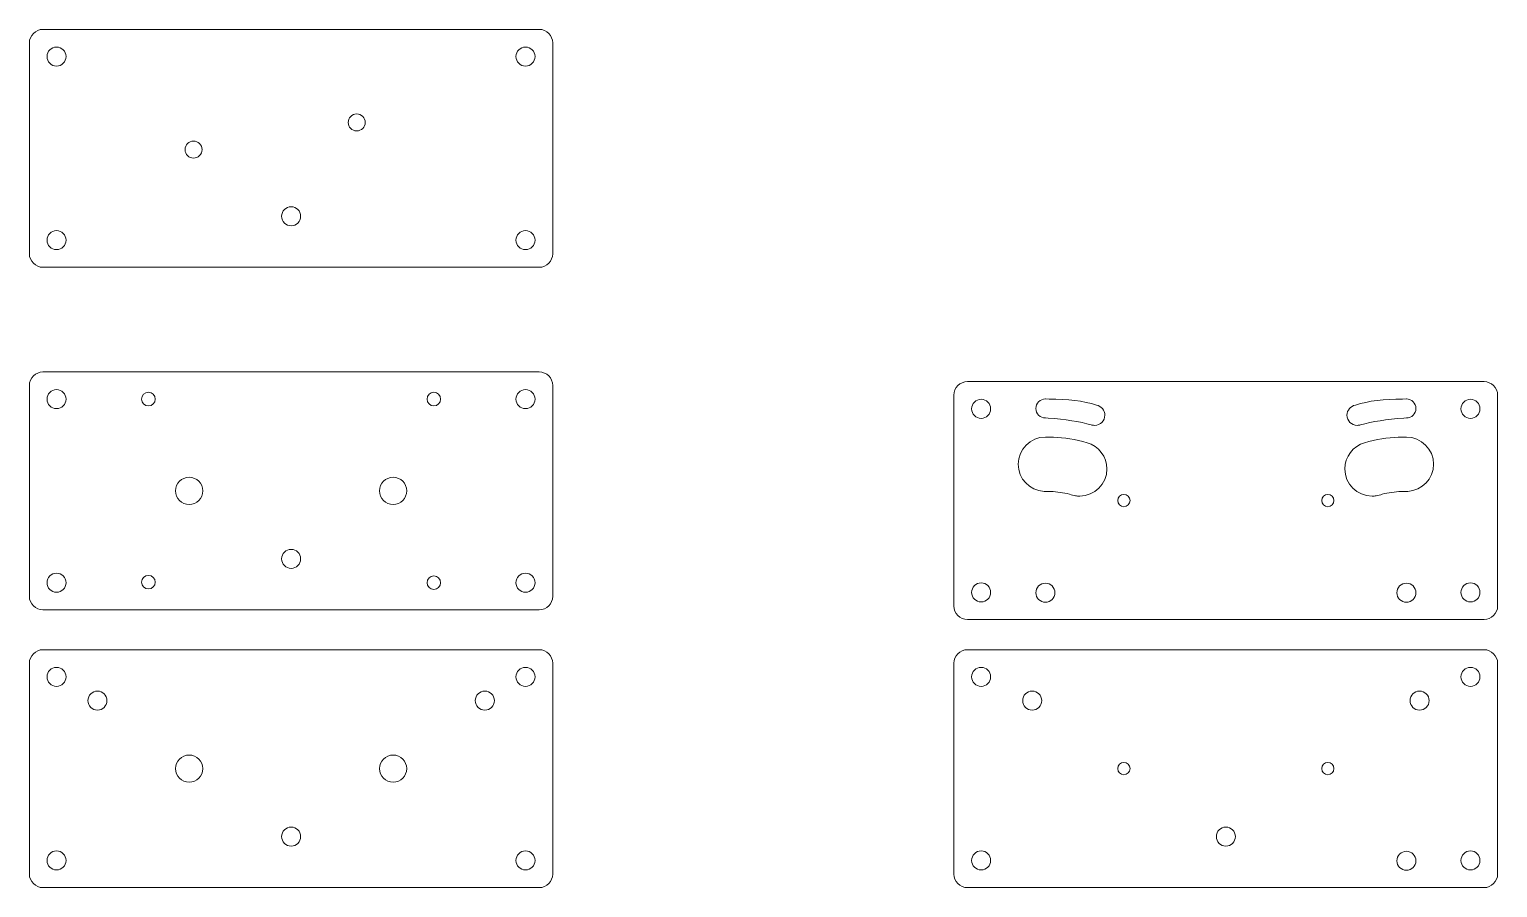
# Model space of a CAD drawing. Header units: millimetres. Extents: x -168 to 319, y -216 to 82.
# Drawn here: x -157.5 to 58.5, y -44.3 to 81.9 of the extents above; entities that cross this region are included whole.
import ezdxf

# ---------------------------------------------------------------- set-up
doc = ezdxf.new("R2010")
doc.units = ezdxf.units.MM
doc.header["$MEASUREMENT"] = 0
doc.layers.add('Cuts', color=7, linetype='Continuous')
doc.layers.add('Engrave', color=7, linetype='Continuous', plot=False)

msp = doc.modelspace()

# ---------------------------------------------------------------- linework, layer by layer
at = {"layer": 'Cuts', "color": 250, "lineweight": 9}
for points, knots in [([(-19.4834, 30.1228), (-19.4834, 30.1228), (56.5166, 30.1228), (56.5166, 30.1228), (56.5166, 30.1228), (57.6166, 30.1228), (58.5166, 29.2228), (58.5166, 28.1228), (58.5166, 28.1228), (58.5166, 28.1228), (58.5166, -2.8772), (58.5166, -2.8772), (58.5166, -2.8772), (58.5166, -3.9772), (57.6166, -4.8772), (56.5166, -4.8772), (56.5166, -4.8772), (56.5166, -4.8772), (-19.4834, -4.8772), (-19.4834, -4.8772), (-19.4834, -4.8772), (-20.5835, -4.8772), (-21.4834, -3.9772), (-21.4834, -2.8772), (-21.4834, -2.8772), (-21.4834, -2.8772), (-21.4834, 28.1228), (-21.4834, 28.1228), (-21.4834, 28.1228), (-21.4834, 29.2228), (-20.5835, 30.1228), (-19.4834, 30.1228)], [0, 0, 0, 0, 0.11111111, 0.11111111, 0.11111111, 0.11111111, 0.22222222, 0.22222222, 0.22222222, 0.22222222, 0.33333333, 0.33333333, 0.33333333, 0.33333333, 0.44444444, 0.44444444, 0.44444444, 0.44444444, 0.55555556, 0.55555556, 0.55555556, 0.55555556, 0.66666667, 0.66666667, 0.66666667, 0.66666667, 0.77777778, 0.77777778, 0.77777778, 0.77777778, 1, 1, 1, 1]), ([(-17.4834, 24.7228), (-16.7104, 24.7228), (-16.0835, 25.35), (-16.0835, 26.123), (-16.0835, 26.123), (-16.0834, 26.8959), (-16.7104, 27.5228), (-17.4835, 27.5228), (-17.4835, 27.5228), (-18.2564, 27.5223), (-18.8834, 26.8959), (-18.8834, 26.123), (-18.8834, 26.123), (-18.8833, 25.3497), (-18.2565, 24.7233), (-17.4834, 24.7228)], [0, 0, 0, 0, 0.2, 0.2, 0.2, 0.2, 0.4, 0.4, 0.4, 0.4, 0.6, 0.6, 0.6, 0.6, 1, 1, 1, 1]), ([(54.5166, 24.7228), (53.7436, 24.7228), (53.1167, 25.35), (53.1167, 26.123), (53.1167, 26.123), (53.1166, 26.8959), (53.7436, 27.5228), (54.5167, 27.5228), (54.5167, 27.5228), (55.2896, 27.5223), (55.9166, 26.8959), (55.9166, 26.123), (55.9166, 26.123), (55.9165, 25.3497), (55.2897, 24.7233), (54.5166, 24.7228)], [0, 0, 0, 0, 0.2, 0.2, 0.2, 0.2, 0.4, 0.4, 0.4, 0.4, 0.6, 0.6, 0.6, 0.6, 1, 1, 1, 1]), ([(3.5319, 13.5266), (4.0292, 13.5266), (4.432, 13.1236), (4.432, 12.6266), (4.432, 12.6266), (4.432, 12.1296), (4.0292, 11.7266), (3.5319, 11.7266), (3.5319, 11.7266), (3.0349, 11.7266), (2.632, 12.1296), (2.632, 12.6266), (2.632, 12.6266), (2.632, 13.1236), (3.0349, 13.5266), (3.5319, 13.5266)], [0, 0, 0, 0, 0.2, 0.2, 0.2, 0.2, 0.4, 0.4, 0.4, 0.4, 0.6, 0.6, 0.6, 0.6, 1, 1, 1, 1]), ([(33.5319, 13.5266), (34.0292, 13.5266), (34.432, 13.1236), (34.432, 12.6266), (34.432, 12.6266), (34.432, 12.1296), (34.0292, 11.7266), (33.5319, 11.7266), (33.5319, 11.7266), (33.0348, 11.7266), (32.632, 12.1296), (32.632, 12.6266), (32.632, 12.6266), (32.632, 13.1236), (33.0348, 13.5266), (33.5319, 13.5266)], [0, 0, 0, 0, 0.2, 0.2, 0.2, 0.2, 0.4, 0.4, 0.4, 0.4, 0.6, 0.6, 0.6, 0.6, 1, 1, 1, 1]), ([(-17.4834, 0.5228), (-16.7104, 0.5228), (-16.0835, -0.1044), (-16.0835, -0.8774), (-16.0835, -0.8774), (-16.0834, -1.6503), (-16.7104, -2.2772), (-17.4835, -2.2772), (-17.4835, -2.2772), (-18.2564, -2.2767), (-18.8834, -1.6503), (-18.8834, -0.8774), (-18.8834, -0.8774), (-18.8833, -0.1041), (-18.2565, 0.5223), (-17.4834, 0.5228)], [0, 0, 0, 0, 0.2, 0.2, 0.2, 0.2, 0.4, 0.4, 0.4, 0.4, 0.6, 0.6, 0.6, 0.6, 1, 1, 1, 1]), ([(-8.0265, 0.4728), (-8.7995, 0.4728), (-9.4264, -0.1544), (-9.4264, -0.9274), (-9.4264, -0.9274), (-9.4265, -1.7003), (-8.7995, -2.3272), (-8.0264, -2.3272), (-8.0264, -2.3272), (-7.2535, -2.3267), (-6.6265, -1.7003), (-6.6265, -0.9274), (-6.6265, -0.9274), (-6.6266, -0.1541), (-7.2534, 0.4723), (-8.0265, 0.4728)], [0, 0, 0, 0, 0.2, 0.2, 0.2, 0.2, 0.4, 0.4, 0.4, 0.4, 0.6, 0.6, 0.6, 0.6, 1, 1, 1, 1]), ([(45.0905, 0.4728), (44.3175, 0.4728), (43.6906, -0.1544), (43.6906, -0.9274), (43.6906, -0.9274), (43.6905, -1.7003), (44.3175, -2.3272), (45.0906, -2.3272), (45.0906, -2.3272), (45.8635, -2.3267), (46.4905, -1.7003), (46.4905, -0.9274), (46.4905, -0.9274), (46.4904, -0.1541), (45.8636, 0.4723), (45.0905, 0.4728)], [0, 0, 0, 0, 0.2, 0.2, 0.2, 0.2, 0.4, 0.4, 0.4, 0.4, 0.6, 0.6, 0.6, 0.6, 1, 1, 1, 1]), ([(54.5166, 0.5228), (53.7436, 0.5228), (53.1167, -0.1044), (53.1167, -0.8774), (53.1167, -0.8774), (53.1166, -1.6503), (53.7436, -2.2772), (54.5167, -2.2772), (54.5167, -2.2772), (55.2896, -2.2767), (55.9166, -1.6503), (55.9166, -0.8774), (55.9166, -0.8774), (55.9165, -0.1041), (55.2897, 0.5223), (54.5166, 0.5228)], [0, 0, 0, 0, 0.2, 0.2, 0.2, 0.2, 0.4, 0.4, 0.4, 0.4, 0.6, 0.6, 0.6, 0.6, 1, 1, 1, 1]), ([(-19.4834, -9.3087), (-19.4834, -9.3087), (56.5166, -9.3087), (56.5166, -9.3087), (56.5166, -9.3087), (57.6166, -9.3087), (58.5166, -10.2087), (58.5166, -11.3087), (58.5166, -11.3087), (58.5166, -11.3087), (58.5166, -42.3087), (58.5166, -42.3087), (58.5166, -42.3087), (58.5166, -43.4087), (57.6166, -44.3087), (56.5166, -44.3087), (56.5166, -44.3087), (56.5166, -44.3087), (-19.4834, -44.3087), (-19.4834, -44.3087), (-19.4834, -44.3087), (-20.5835, -44.3087), (-21.4834, -43.4087), (-21.4834, -42.3087), (-21.4834, -42.3087), (-21.4834, -42.3087), (-21.4834, -11.3087), (-21.4834, -11.3087), (-21.4834, -11.3087), (-21.4834, -10.2087), (-20.5835, -9.3087), (-19.4834, -9.3087)], [0, 0, 0, 0, 0.11111111, 0.11111111, 0.11111111, 0.11111111, 0.22222222, 0.22222222, 0.22222222, 0.22222222, 0.33333333, 0.33333333, 0.33333333, 0.33333333, 0.44444444, 0.44444444, 0.44444444, 0.44444444, 0.55555556, 0.55555556, 0.55555556, 0.55555556, 0.66666667, 0.66666667, 0.66666667, 0.66666667, 0.77777778, 0.77777778, 0.77777778, 0.77777778, 1, 1, 1, 1]), ([(-17.4834, -14.7087), (-16.7104, -14.7087), (-16.0835, -14.0815), (-16.0835, -13.3085), (-16.0835, -13.3085), (-16.0834, -12.5356), (-16.7104, -11.9087), (-17.4835, -11.9087), (-17.4835, -11.9087), (-18.2564, -11.9092), (-18.8834, -12.5356), (-18.8834, -13.3085), (-18.8834, -13.3085), (-18.8833, -14.0818), (-18.2565, -14.7082), (-17.4834, -14.7087)], [0, 0, 0, 0, 0.2, 0.2, 0.2, 0.2, 0.4, 0.4, 0.4, 0.4, 0.6, 0.6, 0.6, 0.6, 1, 1, 1, 1]), ([(54.5166, -14.7087), (53.7436, -14.7087), (53.1167, -14.0815), (53.1167, -13.3085), (53.1167, -13.3085), (53.1166, -12.5356), (53.7436, -11.9087), (54.5167, -11.9087), (54.5167, -11.9087), (55.2896, -11.9092), (55.9166, -12.5356), (55.9166, -13.3085), (55.9166, -13.3085), (55.9165, -14.0818), (55.2897, -14.7082), (54.5166, -14.7087)], [0, 0, 0, 0, 0.2, 0.2, 0.2, 0.2, 0.4, 0.4, 0.4, 0.4, 0.6, 0.6, 0.6, 0.6, 1, 1, 1, 1]), ([(-147.5056, -18.2051), (-146.7326, -18.2051), (-146.1057, -17.5779), (-146.1057, -16.8049), (-146.1057, -16.8049), (-146.1056, -16.032), (-146.7326, -15.4051), (-147.5057, -15.4051), (-147.5057, -15.4051), (-148.2786, -15.4056), (-148.9056, -16.032), (-148.9056, -16.8049), (-148.9056, -16.8049), (-148.9055, -17.5782), (-148.2787, -18.2046), (-147.5056, -18.2051)], [0, 0, 0, 0, 0.2, 0.2, 0.2, 0.2, 0.4, 0.4, 0.4, 0.4, 0.6, 0.6, 0.6, 0.6, 1, 1, 1, 1]), ([(-90.5056, -18.2051), (-89.7326, -18.2051), (-89.1057, -17.5779), (-89.1057, -16.8049), (-89.1057, -16.8049), (-89.1056, -16.032), (-89.7326, -15.4051), (-90.5057, -15.4051), (-90.5057, -15.4051), (-91.2786, -15.4056), (-91.9056, -16.032), (-91.9056, -16.8049), (-91.9056, -16.8049), (-91.9055, -17.5782), (-91.2787, -18.2046), (-90.5056, -18.2051)], [0, 0, 0, 0, 0.2, 0.2, 0.2, 0.2, 0.4, 0.4, 0.4, 0.4, 0.6, 0.6, 0.6, 0.6, 1, 1, 1, 1]), ([(-9.968, -18.2051), (-9.195, -18.2051), (-8.5681, -17.5779), (-8.5681, -16.8049), (-8.5681, -16.8049), (-8.568, -16.032), (-9.195, -15.4051), (-9.9681, -15.4051), (-9.9681, -15.4051), (-10.741, -15.4056), (-11.368, -16.032), (-11.368, -16.8049), (-11.368, -16.8049), (-11.3679, -17.5782), (-10.7411, -18.2046), (-9.968, -18.2051)], [0, 0, 0, 0, 0.2, 0.2, 0.2, 0.2, 0.4, 0.4, 0.4, 0.4, 0.6, 0.6, 0.6, 0.6, 1, 1, 1, 1]), ([(47.032, -18.2051), (47.805, -18.2051), (48.4319, -17.5779), (48.4319, -16.8049), (48.4319, -16.8049), (48.432, -16.032), (47.805, -15.4051), (47.0319, -15.4051), (47.0319, -15.4051), (46.259, -15.4056), (45.632, -16.032), (45.632, -16.8049), (45.632, -16.8049), (45.6321, -17.5782), (46.2589, -18.2046), (47.032, -18.2051)], [0, 0, 0, 0, 0.2, 0.2, 0.2, 0.2, 0.4, 0.4, 0.4, 0.4, 0.6, 0.6, 0.6, 0.6, 1, 1, 1, 1]), ([(-134.0057, -24.8049), (-132.9008, -24.8049), (-132.0056, -25.7005), (-132.0056, -26.8049), (-132.0056, -26.8049), (-132.0056, -27.9093), (-132.9008, -28.8049), (-134.0057, -28.8049), (-134.0057, -28.8049), (-135.1102, -28.8049), (-136.0055, -27.9093), (-136.0055, -26.8049), (-136.0055, -26.8049), (-136.0055, -25.7005), (-135.1102, -24.8049), (-134.0057, -24.8049)], [0, 0, 0, 0, 0.2, 0.2, 0.2, 0.2, 0.4, 0.4, 0.4, 0.4, 0.6, 0.6, 0.6, 0.6, 1, 1, 1, 1]), ([(-104.0058, -24.8049), (-102.9007, -24.8049), (-102.0056, -25.7005), (-102.0056, -26.8049), (-102.0056, -26.8049), (-102.0056, -27.9093), (-102.9007, -28.8049), (-104.0058, -28.8049), (-104.0058, -28.8049), (-105.1105, -28.8049), (-106.0056, -27.9093), (-106.0056, -26.8049), (-106.0056, -26.8049), (-106.0056, -25.7005), (-105.1105, -24.8049), (-104.0058, -24.8049)], [0, 0, 0, 0, 0.2, 0.2, 0.2, 0.2, 0.4, 0.4, 0.4, 0.4, 0.6, 0.6, 0.6, 0.6, 1, 1, 1, 1]), ([(3.5319, -25.9049), (4.0292, -25.9049), (4.432, -26.3079), (4.432, -26.8049), (4.432, -26.8049), (4.432, -27.3019), (4.0292, -27.7049), (3.5319, -27.7049), (3.5319, -27.7049), (3.0349, -27.7049), (2.632, -27.3019), (2.632, -26.8049), (2.632, -26.8049), (2.632, -26.3079), (3.0349, -25.9049), (3.5319, -25.9049)], [0, 0, 0, 0, 0.2, 0.2, 0.2, 0.2, 0.4, 0.4, 0.4, 0.4, 0.6, 0.6, 0.6, 0.6, 1, 1, 1, 1]), ([(33.5319, -25.9049), (34.0292, -25.9049), (34.432, -26.3079), (34.432, -26.8049), (34.432, -26.8049), (34.432, -27.3019), (34.0292, -27.7049), (33.5319, -27.7049), (33.5319, -27.7049), (33.0348, -27.7049), (32.632, -27.3019), (32.632, -26.8049), (32.632, -26.8049), (32.632, -26.3079), (33.0348, -25.9049), (33.5319, -25.9049)], [0, 0, 0, 0, 0.2, 0.2, 0.2, 0.2, 0.4, 0.4, 0.4, 0.4, 0.6, 0.6, 0.6, 0.6, 1, 1, 1, 1]), ([(-119.0056, -38.2051), (-118.2326, -38.2051), (-117.6057, -37.5779), (-117.6057, -36.8049), (-117.6057, -36.8049), (-117.6056, -36.032), (-118.2326, -35.4051), (-119.0057, -35.4051), (-119.0057, -35.4051), (-119.7786, -35.4056), (-120.4056, -36.032), (-120.4056, -36.8049), (-120.4056, -36.8049), (-120.4055, -37.5782), (-119.7787, -38.2046), (-119.0056, -38.2051)], [0, 0, 0, 0, 0.2, 0.2, 0.2, 0.2, 0.4, 0.4, 0.4, 0.4, 0.6, 0.6, 0.6, 0.6, 1, 1, 1, 1]), ([(18.532, -38.2051), (19.305, -38.2051), (19.9319, -37.5779), (19.9319, -36.8049), (19.9319, -36.8049), (19.932, -36.032), (19.305, -35.4051), (18.5319, -35.4051), (18.5319, -35.4051), (17.759, -35.4056), (17.132, -36.032), (17.132, -36.8049), (17.132, -36.8049), (17.1321, -37.5782), (17.7589, -38.2046), (18.532, -38.2051)], [0, 0, 0, 0, 0.2, 0.2, 0.2, 0.2, 0.4, 0.4, 0.4, 0.4, 0.6, 0.6, 0.6, 0.6, 1, 1, 1, 1]), ([(-17.4834, -38.9087), (-16.7104, -38.9087), (-16.0835, -39.5359), (-16.0835, -40.3089), (-16.0835, -40.3089), (-16.0834, -41.0818), (-16.7104, -41.7087), (-17.4835, -41.7087), (-17.4835, -41.7087), (-18.2564, -41.7082), (-18.8834, -41.0818), (-18.8834, -40.3089), (-18.8834, -40.3089), (-18.8833, -39.5356), (-18.2565, -38.9092), (-17.4834, -38.9087)], [0, 0, 0, 0, 0.2, 0.2, 0.2, 0.2, 0.4, 0.4, 0.4, 0.4, 0.6, 0.6, 0.6, 0.6, 1, 1, 1, 1]), ([(45.0905, -38.9587), (44.3175, -38.9587), (43.6906, -39.5859), (43.6906, -40.3589), (43.6906, -40.3589), (43.6905, -41.1318), (44.3175, -41.7587), (45.0906, -41.7587), (45.0906, -41.7587), (45.8635, -41.7582), (46.4905, -41.1318), (46.4905, -40.3589), (46.4905, -40.3589), (46.4904, -39.5856), (45.8636, -38.9592), (45.0905, -38.9587)], [0, 0, 0, 0, 0.2, 0.2, 0.2, 0.2, 0.4, 0.4, 0.4, 0.4, 0.6, 0.6, 0.6, 0.6, 1, 1, 1, 1]), ([(54.5166, -38.9087), (53.7436, -38.9087), (53.1167, -39.5359), (53.1167, -40.3089), (53.1167, -40.3089), (53.1166, -41.0818), (53.7436, -41.7087), (54.5167, -41.7087), (54.5167, -41.7087), (55.2896, -41.7082), (55.9166, -41.0818), (55.9166, -40.3089), (55.9166, -40.3089), (55.9165, -39.5356), (55.2897, -38.9092), (54.5166, -38.9087)], [0, 0, 0, 0, 0.2, 0.2, 0.2, 0.2, 0.4, 0.4, 0.4, 0.4, 0.6, 0.6, 0.6, 0.6, 1, 1, 1, 1])]:
    msp.add_open_spline(points, degree=3, knots=knots, dxfattribs=at)
at = {"layer": 'Engrave', "color": 250, "lineweight": 9}
for centre in [(-140.0056, 27.5503), (-98.0056, 27.5503), (-140.0056, 0.623), (-98.0056, 0.5503)]:
    msp.add_ellipse(centre, major_axis=(0, 1), ratio=1, dxfattribs=at)
for points, knots in [([(-155.5211, 81.9389), (-155.5211, 81.9389), (-82.521, 81.9389), (-82.521, 81.9389), (-82.521, 81.9389), (-81.421, 81.9389), (-80.521, 81.0389), (-80.521, 79.9389), (-80.521, 79.9389), (-80.521, 79.9389), (-80.521, 48.9389), (-80.521, 48.9389), (-80.521, 48.9389), (-80.521, 47.8389), (-81.421, 46.9389), (-82.521, 46.9389), (-82.521, 46.9389), (-82.521, 46.9389), (-155.5211, 46.9389), (-155.5211, 46.9389), (-155.5211, 46.9389), (-156.6211, 46.9389), (-157.5211, 47.8389), (-157.5211, 48.9389), (-157.5211, 48.9389), (-157.5211, 48.9389), (-157.5211, 79.9389), (-157.5211, 79.9389), (-157.5211, 79.9389), (-157.5211, 81.0389), (-156.6211, 81.9389), (-155.5211, 81.9389)], [0, 0, 0, 0, 0.11111111, 0.11111111, 0.11111111, 0.11111111, 0.22222222, 0.22222222, 0.22222222, 0.22222222, 0.33333333, 0.33333333, 0.33333333, 0.33333333, 0.44444444, 0.44444444, 0.44444444, 0.44444444, 0.55555556, 0.55555556, 0.55555556, 0.55555556, 0.66666667, 0.66666667, 0.66666667, 0.66666667, 0.77777778, 0.77777778, 0.77777778, 0.77777778, 1, 1, 1, 1]), ([(-153.5211, 76.5389), (-152.7481, 76.5389), (-152.1212, 77.1661), (-152.1212, 77.9391), (-152.1212, 77.9391), (-152.1211, 78.712), (-152.7481, 79.3389), (-153.5212, 79.3389), (-153.5212, 79.3389), (-154.2941, 79.3384), (-154.9211, 78.712), (-154.9211, 77.9391), (-154.9211, 77.9391), (-154.921, 77.1658), (-154.2942, 76.5394), (-153.5211, 76.5389)], [0, 0, 0, 0, 0.2, 0.2, 0.2, 0.2, 0.4, 0.4, 0.4, 0.4, 0.6, 0.6, 0.6, 0.6, 1, 1, 1, 1]), ([(-84.521, 76.5389), (-85.294, 76.5389), (-85.9209, 77.1661), (-85.9209, 77.9391), (-85.9209, 77.9391), (-85.921, 78.712), (-85.294, 79.3389), (-84.5209, 79.3389), (-84.5209, 79.3389), (-83.748, 79.3384), (-83.121, 78.712), (-83.121, 77.9391), (-83.121, 77.9391), (-83.1211, 77.1658), (-83.7479, 76.5394), (-84.521, 76.5389)], [0, 0, 0, 0, 0.2, 0.2, 0.2, 0.2, 0.4, 0.4, 0.4, 0.4, 0.6, 0.6, 0.6, 0.6, 1, 1, 1, 1]), ([(-109.3607, 66.9983), (-110.0509, 66.9983), (-110.6106, 67.5583), (-110.6106, 68.2485), (-110.6106, 68.2485), (-110.6107, 68.9386), (-110.0509, 69.4983), (-109.3606, 69.4983), (-109.3606, 69.4983), (-108.6705, 69.4978), (-108.1107, 68.9386), (-108.1107, 68.2485), (-108.1107, 68.2485), (-108.1108, 67.558), (-108.6705, 66.9987), (-109.3607, 66.9983)], [0, 0, 0, 0, 0.2, 0.2, 0.2, 0.2, 0.4, 0.4, 0.4, 0.4, 0.6, 0.6, 0.6, 0.6, 1, 1, 1, 1]), ([(-133.3607, 62.9983), (-134.0509, 62.9983), (-134.6106, 63.5583), (-134.6106, 64.2485), (-134.6106, 64.2485), (-134.6107, 64.9386), (-134.0509, 65.4983), (-133.3606, 65.4983), (-133.3606, 65.4983), (-132.6705, 65.4978), (-132.1107, 64.9386), (-132.1107, 64.2485), (-132.1107, 64.2485), (-132.1108, 63.558), (-132.6705, 62.9987), (-133.3607, 62.9983)], [0, 0, 0, 0, 0.2, 0.2, 0.2, 0.2, 0.4, 0.4, 0.4, 0.4, 0.6, 0.6, 0.6, 0.6, 1, 1, 1, 1]), ([(-119.0056, 53.0425), (-118.2326, 53.0425), (-117.6057, 53.6697), (-117.6057, 54.4427), (-117.6057, 54.4427), (-117.6056, 55.2156), (-118.2326, 55.8425), (-119.0057, 55.8425), (-119.0057, 55.8425), (-119.7786, 55.842), (-120.4056, 55.2156), (-120.4056, 54.4427), (-120.4056, 54.4427), (-120.4055, 53.6694), (-119.7787, 53.043), (-119.0056, 53.0425)], [0, 0, 0, 0, 0.2, 0.2, 0.2, 0.2, 0.4, 0.4, 0.4, 0.4, 0.6, 0.6, 0.6, 0.6, 1, 1, 1, 1]), ([(-153.5211, 52.3389), (-152.7481, 52.3389), (-152.1212, 51.7117), (-152.1212, 50.9387), (-152.1212, 50.9387), (-152.1211, 50.1658), (-152.7481, 49.5389), (-153.5212, 49.5389), (-153.5212, 49.5389), (-154.2941, 49.5394), (-154.9211, 50.1658), (-154.9211, 50.9387), (-154.9211, 50.9387), (-154.921, 51.712), (-154.2942, 52.3384), (-153.5211, 52.3389)], [0, 0, 0, 0, 0.2, 0.2, 0.2, 0.2, 0.4, 0.4, 0.4, 0.4, 0.6, 0.6, 0.6, 0.6, 1, 1, 1, 1]), ([(-84.521, 52.3389), (-85.294, 52.3389), (-85.9209, 51.7117), (-85.9209, 50.9387), (-85.9209, 50.9387), (-85.921, 50.1658), (-85.294, 49.5389), (-84.5209, 49.5389), (-84.5209, 49.5389), (-83.748, 49.5394), (-83.121, 50.1658), (-83.121, 50.9387), (-83.121, 50.9387), (-83.1211, 51.712), (-83.7479, 52.3384), (-84.521, 52.3389)], [0, 0, 0, 0, 0.2, 0.2, 0.2, 0.2, 0.4, 0.4, 0.4, 0.4, 0.6, 0.6, 0.6, 0.6, 1, 1, 1, 1]), ([(-155.5211, 31.5465), (-155.5211, 31.5465), (-82.521, 31.5465), (-82.521, 31.5465), (-82.521, 31.5465), (-81.421, 31.5465), (-80.521, 30.6465), (-80.521, 29.5465), (-80.521, 29.5465), (-80.521, 29.5465), (-80.521, -1.4535), (-80.521, -1.4535), (-80.521, -1.4535), (-80.521, -2.5535), (-81.421, -3.4535), (-82.521, -3.4535), (-82.521, -3.4535), (-82.521, -3.4535), (-155.5211, -3.4535), (-155.5211, -3.4535), (-155.5211, -3.4535), (-156.6211, -3.4535), (-157.5211, -2.5535), (-157.5211, -1.4535), (-157.5211, -1.4535), (-157.5211, -1.4535), (-157.5211, 29.5465), (-157.5211, 29.5465), (-157.5211, 29.5465), (-157.5211, 30.6465), (-156.6211, 31.5465), (-155.5211, 31.5465)], [0, 0, 0, 0, 0.11111111, 0.11111111, 0.11111111, 0.11111111, 0.22222222, 0.22222222, 0.22222222, 0.22222222, 0.33333333, 0.33333333, 0.33333333, 0.33333333, 0.44444444, 0.44444444, 0.44444444, 0.44444444, 0.55555556, 0.55555556, 0.55555556, 0.55555556, 0.66666667, 0.66666667, 0.66666667, 0.66666667, 0.77777778, 0.77777778, 0.77777778, 0.77777778, 1, 1, 1, 1]), ([(-153.5211, 26.1465), (-152.7481, 26.1465), (-152.1212, 26.7737), (-152.1212, 27.5467), (-152.1212, 27.5467), (-152.1211, 28.3196), (-152.7481, 28.9465), (-153.5212, 28.9465), (-153.5212, 28.9465), (-154.2941, 28.946), (-154.9211, 28.3196), (-154.9211, 27.5467), (-154.9211, 27.5467), (-154.921, 26.7734), (-154.2942, 26.147), (-153.5211, 26.1465)], [0, 0, 0, 0, 0.2, 0.2, 0.2, 0.2, 0.4, 0.4, 0.4, 0.4, 0.6, 0.6, 0.6, 0.6, 1, 1, 1, 1]), ([(-84.521, 26.1465), (-85.294, 26.1465), (-85.9209, 26.7737), (-85.9209, 27.5467), (-85.9209, 27.5467), (-85.921, 28.3196), (-85.294, 28.9465), (-84.5209, 28.9465), (-84.5209, 28.9465), (-83.748, 28.946), (-83.121, 28.3196), (-83.121, 27.5467), (-83.121, 27.5467), (-83.1211, 26.7734), (-83.7479, 26.147), (-84.521, 26.1465)], [0, 0, 0, 0, 0.2, 0.2, 0.2, 0.2, 0.4, 0.4, 0.4, 0.4, 0.6, 0.6, 0.6, 0.6, 1, 1, 1, 1]), ([(-0.522, 26.6637), (-2.4305, 27.2999), (-4.7932, 27.563), (-7.4776, 27.5623), (-7.4776, 27.5623), (-7.4776, 27.5623), (-7.9719, 27.5718), (-7.9719, 27.5718), (-7.9719, 27.5718), (-7.9719, 27.5718), (-8.0265, 27.5728), (-8.0265, 27.5728), (-8.0265, 27.5728), (-8.7996, 27.5723), (-9.4264, 26.9459), (-9.4265, 26.1726), (-9.4265, 26.1726), (-9.4265, 25.3997), (-8.7995, 24.7733), (-8.0266, 24.7728), (-8.0266, 24.7728), (-8.0266, 24.7728), (-7.6273, 24.7651), (-7.6273, 24.7651), (-7.6273, 24.7651), (-5.1246, 24.5673), (-2.989, 24.2401), (-1.2662, 23.7669), (-1.2662, 23.7669), (-1.2116, 23.7481), (-1.1556, 23.7324), (-1.0983, 23.7199), (-1.0983, 23.7199), (-0.9954, 23.6976), (-0.8886, 23.6858), (-0.7791, 23.6857), (-0.7791, 23.6857), (0.0492, 23.6857), (0.721, 24.3574), (0.7209, 25.1855), (0.7209, 25.1855), (0.7209, 25.9261), (0.1838, 26.5418), (-0.522, 26.6637)], [0, 0, 0, 0, 0.08333333, 0.08333333, 0.08333333, 0.08333333, 0.16666667, 0.16666667, 0.16666667, 0.16666667, 0.25, 0.25, 0.25, 0.25, 0.33333333, 0.33333333, 0.33333333, 0.33333333, 0.41666667, 0.41666667, 0.41666667, 0.41666667, 0.5, 0.5, 0.5, 0.5, 0.58333333, 0.58333333, 0.58333333, 0.58333333, 0.66666667, 0.66666667, 0.66666667, 0.66666667, 0.75, 0.75, 0.75, 0.75, 0.83333333, 0.83333333, 0.83333333, 0.83333333, 1, 1, 1, 1]), ([(37.586, 26.6637), (39.4945, 27.2999), (41.8572, 27.563), (44.5416, 27.5623), (44.5416, 27.5623), (44.5416, 27.5623), (45.0359, 27.5718), (45.0359, 27.5718), (45.0359, 27.5718), (45.0359, 27.5718), (45.0905, 27.5728), (45.0905, 27.5728), (45.0905, 27.5728), (45.8636, 27.5723), (46.4904, 26.9459), (46.4905, 26.1726), (46.4905, 26.1726), (46.4905, 25.3997), (45.8635, 24.7733), (45.0906, 24.7728), (45.0906, 24.7728), (45.0906, 24.7728), (44.6913, 24.7651), (44.6913, 24.7651), (44.6913, 24.7651), (42.1886, 24.5673), (40.053, 24.2401), (38.3302, 23.7669), (38.3302, 23.7669), (38.2756, 23.7481), (38.2196, 23.7324), (38.1623, 23.7199), (38.1623, 23.7199), (38.0594, 23.6976), (37.9526, 23.6858), (37.8431, 23.6857), (37.8431, 23.6857), (37.0148, 23.6857), (36.343, 24.3574), (36.3431, 25.1855), (36.3431, 25.1855), (36.3431, 25.9261), (36.8802, 26.5418), (37.586, 26.6637)], [0, 0, 0, 0, 0.08333333, 0.08333333, 0.08333333, 0.08333333, 0.16666667, 0.16666667, 0.16666667, 0.16666667, 0.25, 0.25, 0.25, 0.25, 0.33333333, 0.33333333, 0.33333333, 0.33333333, 0.41666667, 0.41666667, 0.41666667, 0.41666667, 0.5, 0.5, 0.5, 0.5, 0.58333333, 0.58333333, 0.58333333, 0.58333333, 0.66666667, 0.66666667, 0.66666667, 0.66666667, 0.75, 0.75, 0.75, 0.75, 0.83333333, 0.83333333, 0.83333333, 0.83333333, 1, 1, 1, 1]), ([(-1.8735, 21.1316), (-3.6053, 21.6473), (-5.2467, 21.8719), (-6.8372, 21.9321), (-6.8372, 21.9321), (-6.9898, 21.9498), (-7.1451, 21.9589), (-7.3025, 21.9589), (-7.3025, 21.9589), (-7.3979, 21.9588), (-7.4925, 21.9554), (-7.5862, 21.9488), (-7.5862, 21.9488), (-7.7308, 21.9647), (-7.8777, 21.9728), (-8.0265, 21.9728), (-8.0265, 21.9728), (-10.2353, 21.9714), (-12.0263, 20.1816), (-12.0266, 17.9722), (-12.0266, 17.9722), (-12.0266, 15.8309), (-10.3421, 14.083), (-8.2263, 13.9778), (-8.2263, 13.9778), (-8.1602, 13.9745), (-8.0937, 13.9728), (-8.0268, 13.9728), (-8.0268, 13.9728), (-7.9647, 13.9728), (-7.9029, 13.9742), (-7.8416, 13.977), (-7.8416, 13.977), (-7.7752, 13.9762), (-7.7089, 13.9749), (-7.6425, 13.9733), (-7.6425, 13.9733), (-7.5305, 13.9638), (-7.4172, 13.959), (-7.3028, 13.9589), (-7.3028, 13.9589), (-7.2851, 13.9589), (-7.2674, 13.959), (-7.2498, 13.9592), (-7.2498, 13.9592), (-6.3214, 13.9151), (-5.3918, 13.7926), (-4.4608, 13.5706), (-4.4608, 13.5706), (-4.1813, 13.4584), (-3.8862, 13.3769), (-3.5796, 13.3302), (-3.5796, 13.3302), (-3.3814, 13.3), (-3.1784, 13.2843), (-2.9718, 13.2843), (-2.9718, 13.2843), (-0.7627, 13.2843), (1.0282, 15.0751), (1.0282, 17.2843), (1.0282, 17.2843), (1.0282, 19.1126), (-0.1984, 20.6543), (-1.8735, 21.1316)], [0, 0, 0, 0, 0.05882353, 0.05882353, 0.05882353, 0.05882353, 0.11764706, 0.11764706, 0.11764706, 0.11764706, 0.17647059, 0.17647059, 0.17647059, 0.17647059, 0.23529412, 0.23529412, 0.23529412, 0.23529412, 0.29411765, 0.29411765, 0.29411765, 0.29411765, 0.35294118, 0.35294118, 0.35294118, 0.35294118, 0.41176471, 0.41176471, 0.41176471, 0.41176471, 0.47058824, 0.47058824, 0.47058824, 0.47058824, 0.52941176, 0.52941176, 0.52941176, 0.52941176, 0.58823529, 0.58823529, 0.58823529, 0.58823529, 0.64705882, 0.64705882, 0.64705882, 0.64705882, 0.70588235, 0.70588235, 0.70588235, 0.70588235, 0.76470588, 0.76470588, 0.76470588, 0.76470588, 0.82352941, 0.82352941, 0.82352941, 0.82352941, 0.88235294, 0.88235294, 0.88235294, 0.88235294, 1, 1, 1, 1]), ([(38.9375, 21.1316), (40.6693, 21.6473), (42.3107, 21.8719), (43.9012, 21.9321), (43.9012, 21.9321), (44.0538, 21.9498), (44.2091, 21.9589), (44.3665, 21.9589), (44.3665, 21.9589), (44.4619, 21.9588), (44.5565, 21.9554), (44.6502, 21.9488), (44.6502, 21.9488), (44.7948, 21.9647), (44.9417, 21.9728), (45.0905, 21.9728), (45.0905, 21.9728), (47.2993, 21.9714), (49.0903, 20.1816), (49.0906, 17.9722), (49.0906, 17.9722), (49.0906, 15.8309), (47.4061, 14.083), (45.2903, 13.9778), (45.2903, 13.9778), (45.2242, 13.9745), (45.1577, 13.9728), (45.0908, 13.9728), (45.0908, 13.9728), (45.0287, 13.9728), (44.9669, 13.9742), (44.9056, 13.977), (44.9056, 13.977), (44.8392, 13.9762), (44.7729, 13.9749), (44.7065, 13.9733), (44.7065, 13.9733), (44.5945, 13.9638), (44.4812, 13.959), (44.3668, 13.9589), (44.3668, 13.9589), (44.3491, 13.9589), (44.3314, 13.959), (44.3138, 13.9592), (44.3138, 13.9592), (43.3854, 13.9151), (42.4558, 13.7926), (41.5248, 13.5706), (41.5248, 13.5706), (41.2453, 13.4584), (40.9502, 13.3769), (40.6436, 13.3302), (40.6436, 13.3302), (40.4454, 13.3), (40.2424, 13.2843), (40.0358, 13.2843), (40.0358, 13.2843), (37.8267, 13.2843), (36.0358, 15.0751), (36.0358, 17.2843), (36.0358, 17.2843), (36.0358, 19.1126), (37.2624, 20.6543), (38.9375, 21.1316)], [0, 0, 0, 0, 0.05882353, 0.05882353, 0.05882353, 0.05882353, 0.11764706, 0.11764706, 0.11764706, 0.11764706, 0.17647059, 0.17647059, 0.17647059, 0.17647059, 0.23529412, 0.23529412, 0.23529412, 0.23529412, 0.29411765, 0.29411765, 0.29411765, 0.29411765, 0.35294118, 0.35294118, 0.35294118, 0.35294118, 0.41176471, 0.41176471, 0.41176471, 0.41176471, 0.47058824, 0.47058824, 0.47058824, 0.47058824, 0.52941176, 0.52941176, 0.52941176, 0.52941176, 0.58823529, 0.58823529, 0.58823529, 0.58823529, 0.64705882, 0.64705882, 0.64705882, 0.64705882, 0.70588235, 0.70588235, 0.70588235, 0.70588235, 0.76470588, 0.76470588, 0.76470588, 0.76470588, 0.82352941, 0.82352941, 0.82352941, 0.82352941, 0.88235294, 0.88235294, 0.88235294, 0.88235294, 1, 1, 1, 1]), ([(-134.0056, 16.0506), (-132.9013, 16.0506), (-132.0057, 15.1545), (-132.0057, 14.0501), (-132.0057, 14.0501), (-132.0056, 12.9458), (-132.9013, 12.0501), (-134.0057, 12.0501), (-134.0057, 12.0501), (-135.1099, 12.0509), (-136.0056, 12.9458), (-136.0056, 14.0501), (-136.0056, 14.0501), (-136.0055, 15.155), (-135.11, 16.05), (-134.0056, 16.0506)], [0, 0, 0, 0, 0.2, 0.2, 0.2, 0.2, 0.4, 0.4, 0.4, 0.4, 0.6, 0.6, 0.6, 0.6, 1, 1, 1, 1]), ([(-104.0056, 16.0506), (-105.1099, 16.0506), (-106.0055, 15.1545), (-106.0055, 14.0501), (-106.0055, 14.0501), (-106.0056, 12.9458), (-105.1099, 12.0501), (-104.0055, 12.0501), (-104.0055, 12.0501), (-102.9013, 12.0509), (-102.0056, 12.9458), (-102.0056, 14.0501), (-102.0056, 14.0501), (-102.0057, 15.155), (-102.9012, 16.05), (-104.0056, 16.0506)], [0, 0, 0, 0, 0.2, 0.2, 0.2, 0.2, 0.4, 0.4, 0.4, 0.4, 0.6, 0.6, 0.6, 0.6, 1, 1, 1, 1]), ([(-119.0056, 2.6501), (-118.2326, 2.6501), (-117.6057, 3.2773), (-117.6057, 4.0503), (-117.6057, 4.0503), (-117.6056, 4.8232), (-118.2326, 5.4501), (-119.0057, 5.4501), (-119.0057, 5.4501), (-119.7786, 5.4496), (-120.4056, 4.8232), (-120.4056, 4.0503), (-120.4056, 4.0503), (-120.4055, 3.277), (-119.7787, 2.6506), (-119.0056, 2.6501)], [0, 0, 0, 0, 0.2, 0.2, 0.2, 0.2, 0.4, 0.4, 0.4, 0.4, 0.6, 0.6, 0.6, 0.6, 1, 1, 1, 1]), ([(-153.5211, 1.9465), (-152.7481, 1.9465), (-152.1212, 1.3193), (-152.1212, 0.5463), (-152.1212, 0.5463), (-152.1211, -0.2266), (-152.7481, -0.8535), (-153.5212, -0.8535), (-153.5212, -0.8535), (-154.2941, -0.853), (-154.9211, -0.2266), (-154.9211, 0.5463), (-154.9211, 0.5463), (-154.921, 1.3196), (-154.2942, 1.946), (-153.5211, 1.9465)], [0, 0, 0, 0, 0.2, 0.2, 0.2, 0.2, 0.4, 0.4, 0.4, 0.4, 0.6, 0.6, 0.6, 0.6, 1, 1, 1, 1]), ([(-84.521, 1.9465), (-85.294, 1.9465), (-85.9209, 1.3193), (-85.9209, 0.5463), (-85.9209, 0.5463), (-85.921, -0.2266), (-85.294, -0.8535), (-84.5209, -0.8535), (-84.5209, -0.8535), (-83.748, -0.853), (-83.121, -0.2266), (-83.121, 0.5463), (-83.121, 0.5463), (-83.1211, 1.3196), (-83.7479, 1.946), (-84.521, 1.9465)], [0, 0, 0, 0, 0.2, 0.2, 0.2, 0.2, 0.4, 0.4, 0.4, 0.4, 0.6, 0.6, 0.6, 0.6, 1, 1, 1, 1]), ([(-155.5211, -9.3087), (-155.5211, -9.3087), (-82.521, -9.3087), (-82.521, -9.3087), (-82.521, -9.3087), (-81.421, -9.3087), (-80.521, -10.2087), (-80.521, -11.3087), (-80.521, -11.3087), (-80.521, -11.3087), (-80.521, -42.3087), (-80.521, -42.3087), (-80.521, -42.3087), (-80.521, -43.4087), (-81.421, -44.3087), (-82.521, -44.3087), (-82.521, -44.3087), (-82.521, -44.3087), (-155.5211, -44.3087), (-155.5211, -44.3087), (-155.5211, -44.3087), (-156.6211, -44.3087), (-157.5211, -43.4087), (-157.5211, -42.3087), (-157.5211, -42.3087), (-157.5211, -42.3087), (-157.5211, -11.3087), (-157.5211, -11.3087), (-157.5211, -11.3087), (-157.5211, -10.2087), (-156.6211, -9.3087), (-155.5211, -9.3087)], [0, 0, 0, 0, 0.11111111, 0.11111111, 0.11111111, 0.11111111, 0.22222222, 0.22222222, 0.22222222, 0.22222222, 0.33333333, 0.33333333, 0.33333333, 0.33333333, 0.44444444, 0.44444444, 0.44444444, 0.44444444, 0.55555556, 0.55555556, 0.55555556, 0.55555556, 0.66666667, 0.66666667, 0.66666667, 0.66666667, 0.77777778, 0.77777778, 0.77777778, 0.77777778, 1, 1, 1, 1]), ([(-153.5211, -14.7087), (-152.7481, -14.7087), (-152.1212, -14.0815), (-152.1212, -13.3085), (-152.1212, -13.3085), (-152.1211, -12.5356), (-152.7481, -11.9087), (-153.5212, -11.9087), (-153.5212, -11.9087), (-154.2941, -11.9092), (-154.9211, -12.5356), (-154.9211, -13.3085), (-154.9211, -13.3085), (-154.921, -14.0818), (-154.2942, -14.7082), (-153.5211, -14.7087)], [0, 0, 0, 0, 0.2, 0.2, 0.2, 0.2, 0.4, 0.4, 0.4, 0.4, 0.6, 0.6, 0.6, 0.6, 1, 1, 1, 1]), ([(-84.521, -14.7087), (-85.294, -14.7087), (-85.9209, -14.0815), (-85.9209, -13.3085), (-85.9209, -13.3085), (-85.921, -12.5356), (-85.294, -11.9087), (-84.5209, -11.9087), (-84.5209, -11.9087), (-83.748, -11.9092), (-83.121, -12.5356), (-83.121, -13.3085), (-83.121, -13.3085), (-83.1211, -14.0818), (-83.7479, -14.7082), (-84.521, -14.7087)], [0, 0, 0, 0, 0.2, 0.2, 0.2, 0.2, 0.4, 0.4, 0.4, 0.4, 0.6, 0.6, 0.6, 0.6, 1, 1, 1, 1]), ([(-153.5211, -38.9087), (-152.7481, -38.9087), (-152.1212, -39.5359), (-152.1212, -40.3089), (-152.1212, -40.3089), (-152.1211, -41.0818), (-152.7481, -41.7087), (-153.5212, -41.7087), (-153.5212, -41.7087), (-154.2941, -41.7082), (-154.9211, -41.0818), (-154.9211, -40.3089), (-154.9211, -40.3089), (-154.921, -39.5356), (-154.2942, -38.9092), (-153.5211, -38.9087)], [0, 0, 0, 0, 0.2, 0.2, 0.2, 0.2, 0.4, 0.4, 0.4, 0.4, 0.6, 0.6, 0.6, 0.6, 1, 1, 1, 1]), ([(-84.521, -38.9087), (-85.294, -38.9087), (-85.9209, -39.5359), (-85.9209, -40.3089), (-85.9209, -40.3089), (-85.921, -41.0818), (-85.294, -41.7087), (-84.5209, -41.7087), (-84.5209, -41.7087), (-83.748, -41.7082), (-83.121, -41.0818), (-83.121, -40.3089), (-83.121, -40.3089), (-83.1211, -39.5356), (-83.7479, -38.9092), (-84.521, -38.9087)], [0, 0, 0, 0, 0.2, 0.2, 0.2, 0.2, 0.4, 0.4, 0.4, 0.4, 0.6, 0.6, 0.6, 0.6, 1, 1, 1, 1])]:
    msp.add_open_spline(points, degree=3, knots=knots, dxfattribs=at)

doc.saveas('drawing.dxf')
